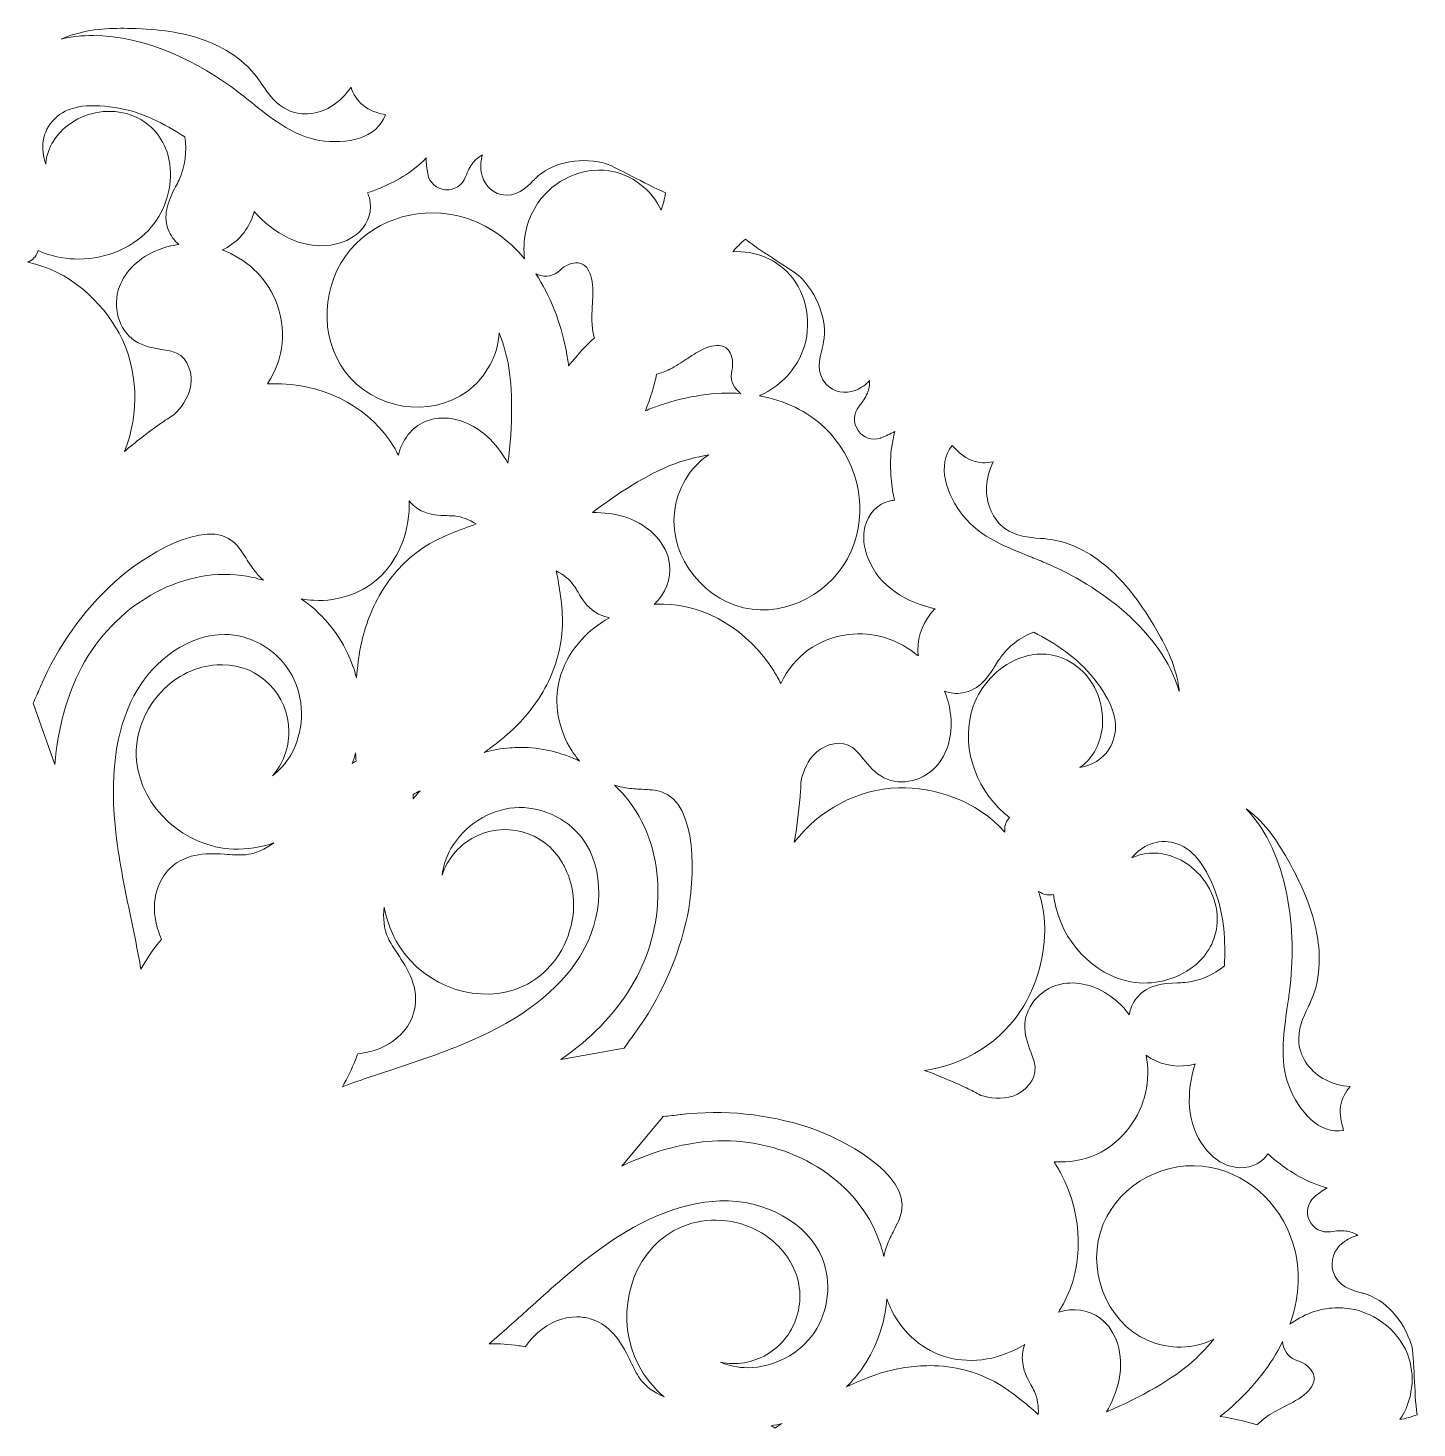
# Model space of a CAD drawing. Header units: inches. Extents: x 0 to 3117, y -2796 to 0.
# Drawn here: x 487.2 to 822.9, y -1559.2 to -1220.9 of the extents above; entities that cross this region are included whole.
import ezdxf

# ---------------------------------------------------------------- set-up
doc = ezdxf.new("R2010")
doc.units = ezdxf.units.IN
doc.header["$MEASUREMENT"] = 0
doc.layers.add('9', color=7, linetype='Continuous')

msp = doc.modelspace()

# ---------------------------------------------------------------- linework, layer by layer
at = {"layer": '9', "lineweight": 0}
for points, knots in [([(568.17, -1239.58), (569.85, -1240.94), (571.69, -1241.42), (573.04, -1241.76), (573.21, -1241.81), (573.4, -1241.86), (573.58, -1241.9), (571.55, -1247.57), (564.18, -1249.1), (557.66, -1248.08), (554.64, -1247.61), (551.58, -1246.33), (548.29, -1244.18), (545.97, -1242.68), (543.67, -1240.86), (541.18, -1238.87), (540.21, -1238.1), (539.23, -1237.32), (538.22, -1236.54), (528.68, -1229.16), (515.46, -1222.72), (502.95, -1222.72), (500.32, -1222.72), (497.72, -1223), (495.19, -1223.62), (495.96, -1223.26), (496.76, -1222.94), (497.59, -1222.67), (502.5, -1221.02), (507.88, -1220.91), (512.02, -1221.01), (519.01, -1221.16), (524.5, -1222), (529.29, -1223.67), (533.31, -1225.06), (538.9, -1227.81), (542.67, -1232.98), (543.04, -1233.48), (543.39, -1234), (543.74, -1234.53), (545.29, -1236.82), (547.05, -1239.43), (550.08, -1240.8), (553.4, -1242.3), (557.56, -1241.84), (560.94, -1239.59), (562.57, -1238.51), (564.02, -1237.03), (565.27, -1235.18), (565.79, -1236.9), (566.79, -1238.45), (568.17, -1239.58)], [0, 0, 0, 0, 1, 1, 1, 2, 2, 2, 3, 3, 3, 4, 4, 4, 5, 5, 5, 6, 6, 6, 7, 7, 7, 8, 8, 8, 9, 9, 9, 10, 10, 10, 11, 11, 11, 12, 12, 12, 13, 13, 13, 14, 14, 14, 15, 15, 15, 16, 16, 16, 17, 17, 17, 17]), ([(487.68, -1277.22), (488.65, -1276.7), (489.33, -1275.78), (489.64, -1274.72), (490.11, -1274.93), (490.59, -1275.12), (491.07, -1275.29), (493.77, -1276.26), (496.59, -1276.75), (499.47, -1276.75), (506.39, -1276.75), (512.98, -1273.82), (517.09, -1268.92), (520.51, -1264.83), (522.19, -1259.05), (521.47, -1253.83), (520.86, -1249.44), (518.7, -1245.88), (515.23, -1243.53), (511.16, -1240.77), (505.57, -1240.28), (500.66, -1242.25), (496.89, -1243.76), (493.8, -1246.68), (492.39, -1250.08), (491.89, -1251.29), (491.59, -1252.54), (491.51, -1253.79), (490.16, -1250.19), (490.47, -1246.03), (493.66, -1242.85), (496.62, -1239.91), (501.25, -1239.05), (508.26, -1240.12), (514.7, -1241.11), (520.15, -1244.05), (525.07, -1247.21), (525.68, -1250.73), (525.21, -1254.39), (523.7, -1257.63), (523.45, -1258.18), (523.16, -1258.73), (522.88, -1259.28), (521.43, -1262.11), (519.62, -1265.63), (521.1, -1269.63), (521.63, -1271.05), (522.53, -1272.28), (523.68, -1273.24), (521.93, -1273.45), (520.2, -1273.89), (518.53, -1274.57), (514.11, -1276.36), (510.75, -1279.57), (509.32, -1283.38), (507.49, -1288.22), (509.09, -1293.86), (513.03, -1296.48), (515.11, -1297.87), (517.42, -1298.24), (519.45, -1298.57), (520.82, -1298.79), (522.11, -1299), (523.12, -1299.47), (525.99, -1300.82), (527.1, -1304.65), (526.51, -1307.59), (525.92, -1310.54), (524.03, -1312.87), (522.46, -1314.37), (521.34, -1315.06), (520.24, -1315.79), (519.2, -1316.52), (516.08, -1318.75), (513.18, -1320.98), (510.5, -1323.24), (514.23, -1314.15), (513.87, -1303.33), (509.2, -1294.65), (505.11, -1287.04), (497.06, -1279.52), (487.2, -1277.51), (487.36, -1277.4), (487.52, -1277.31), (487.68, -1277.22)], [0, 0, 0, 0, 1, 1, 1, 2, 2, 2, 3, 3, 3, 4, 4, 4, 5, 5, 5, 6, 6, 6, 7, 7, 7, 8, 8, 8, 9, 9, 9, 10, 10, 10, 11, 11, 11, 12, 12, 12, 13, 13, 13, 14, 14, 14, 15, 15, 15, 16, 16, 16, 17, 17, 17, 18, 18, 18, 19, 19, 19, 20, 20, 20, 21, 21, 21, 22, 22, 22, 23, 23, 23, 24, 24, 24, 25, 25, 25, 26, 26, 26, 27, 27, 27, 28, 28, 28, 28]), ([(592.97, -1256.84), (593.45, -1255.52), (594.02, -1254.43), (594.69, -1253.53), (595.3, -1252.73), (596.14, -1252.02), (597.05, -1251.54), (596.67, -1252.78), (596.49, -1254.15), (596.71, -1255.64), (597.12, -1258.4), (599.01, -1260.57), (601.53, -1261.17), (605.13, -1262.04), (607.65, -1259.48), (609.31, -1257.79), (609.49, -1257.61), (609.66, -1257.43), (609.84, -1257.26), (613.59, -1253.56), (619.88, -1252.11), (626.23, -1253.47), (627.35, -1253.71), (630.46, -1255.33), (633.2, -1256.76), (635.82, -1258.12), (638.71, -1259.62), (641.31, -1260.72), (641.07, -1262.2), (640.72, -1263.6), (640.24, -1264.93), (637.94, -1259.99), (633.05, -1256.2), (627.56, -1255.42), (621.14, -1254.49), (614.27, -1257.61), (610.46, -1263.16), (607.94, -1266.82), (606.76, -1271.42), (607.14, -1276.11), (607.15, -1276.3), (607.18, -1276.49), (607.22, -1276.68), (603.17, -1271.86), (598.23, -1268.41), (592.66, -1266.72), (582.73, -1263.7), (571.68, -1266.8), (565.17, -1274.45), (558.08, -1282.77), (557.51, -1295.47), (563.86, -1303.99), (570.65, -1313.12), (584.43, -1315.34), (593.33, -1308.73), (597.9, -1305.34), (600.81, -1299.99), (601.09, -1294.55), (602.27, -1297.62), (602.91, -1300.38), (603.21, -1301.88), (604.39, -1307.89), (604.36, -1316.98), (603.2, -1326.09), (601.91, -1323.76), (600.21, -1321.41), (597.99, -1319.45), (594.83, -1316.66), (591.04, -1315.16), (587.53, -1315.16), (586, -1315.16), (584.52, -1315.44), (583.16, -1316.03), (579.94, -1317.41), (577.54, -1320.5), (576.72, -1324.17), (576.38, -1323.47), (576.02, -1322.79), (575.62, -1322.12), (570.28, -1313.17), (559.89, -1307.33), (548.49, -1306.9), (547.36, -1306.85), (546.22, -1306.86), (545.07, -1306.92), (549.18, -1300.59), (549.86, -1293.71), (546.99, -1286.68), (544.64, -1280.93), (539.78, -1276.64), (534.13, -1274.53), (537.49, -1273.09), (540.11, -1270.07), (541.35, -1266.83), (541.55, -1266.32), (541.72, -1265.8), (541.87, -1265.26), (546.6, -1270.59), (553.17, -1274.36), (560.37, -1273.36), (563.18, -1272.97), (565.58, -1271.86), (567.31, -1270.17), (569.55, -1267.98), (570.49, -1264.76), (569.71, -1261.99), (569.59, -1261.55), (569.44, -1261.14), (569.25, -1260.74), (570.24, -1260.42), (571.22, -1260.06), (572.17, -1259.66), (575.6, -1258.21), (579.98, -1256.01), (583.42, -1252.32), (583.46, -1253.59), (583.59, -1254.85), (583.8, -1256.09), (583.81, -1256.11), (583.82, -1256.17), (583.82, -1256.19), (584.23, -1258.31), (585.94, -1259.84), (588.07, -1260.01), (590.27, -1260.18), (592.22, -1258.91), (592.97, -1256.84)], [0, 0, 0, 0, 1, 1, 1, 2, 2, 2, 3, 3, 3, 4, 4, 4, 5, 5, 5, 6, 6, 6, 7, 7, 7, 8, 8, 8, 9, 9, 9, 10, 10, 10, 11, 11, 11, 12, 12, 12, 13, 13, 13, 14, 14, 14, 15, 15, 15, 16, 16, 16, 17, 17, 17, 18, 18, 18, 19, 19, 19, 20, 20, 20, 21, 21, 21, 22, 22, 22, 23, 23, 23, 24, 24, 24, 25, 25, 25, 26, 26, 26, 27, 27, 27, 28, 28, 28, 29, 29, 29, 30, 30, 30, 31, 31, 31, 32, 32, 32, 33, 33, 33, 34, 34, 34, 35, 35, 35, 36, 36, 36, 37, 37, 37, 38, 38, 38, 39, 39, 39, 40, 40, 40, 41, 41, 41, 42, 42, 42, 42]), ([(660.59, -1271.97), (662.83, -1273.69), (665.56, -1275.47), (668.04, -1277.08), (670.64, -1278.77), (673.58, -1280.68), (674.34, -1281.54), (678.69, -1286.42), (680.59, -1292.64), (679.29, -1297.78), (679.23, -1298.02), (679.17, -1298.26), (679.1, -1298.5), (678.49, -1300.8), (677.56, -1304.28), (680.09, -1307), (681.87, -1308.91), (684.67, -1309.48), (687.24, -1308.46), (688.63, -1307.9), (689.71, -1307.06), (690.59, -1306.11), (690.63, -1307.14), (690.44, -1308.23), (690.06, -1309.16), (689.62, -1310.21), (688.98, -1311.24), (688.08, -1312.33), (686.68, -1314.02), (686.58, -1316.38), (687.82, -1318.2), (689.03, -1319.98), (691.2, -1320.7), (693.19, -1320.01), (693.22, -1320.01), (693.28, -1319.98), (693.31, -1319.97), (694.48, -1319.54), (695.62, -1319.03), (696.74, -1318.42), (695.29, -1323.28), (695.6, -1328.22), (696.07, -1331.95), (696.2, -1332.98), (696.38, -1334.01), (696.61, -1335.03), (696.17, -1335.07), (695.74, -1335.14), (695.31, -1335.25), (692.53, -1335.96), (690.25, -1338.39), (689.49, -1341.45), (688.9, -1343.81), (689.16, -1346.46), (690.23, -1349.12), (692.97, -1355.91), (699.49, -1359.78), (706.42, -1361.25), (706.03, -1361.65), (705.67, -1362.06), (705.33, -1362.49), (703.18, -1365.2), (701.9, -1369), (702.34, -1372.66), (697.71, -1368.77), (691.6, -1366.66), (685.5, -1367.48), (678.04, -1368.48), (672.48, -1372.52), (669.11, -1379.28), (668.59, -1378.24), (668.02, -1377.24), (667.42, -1376.27), (661.35, -1366.52), (651.15, -1360.34), (640.81, -1360.15), (640.65, -1360.15), (640.5, -1360.15), (640.34, -1360.15), (639.73, -1360.15), (639.12, -1360.17), (638.51, -1360.21), (641.24, -1357.66), (642.69, -1354.02), (642.26, -1350.5), (641.67, -1345.63), (637.61, -1341.21), (631.92, -1339.24), (629.12, -1338.27), (626.26, -1337.96), (623.61, -1338), (630.84, -1332.43), (638.63, -1327.86), (644.36, -1325.89), (645.8, -1325.4), (648.49, -1324.58), (651.71, -1324.08), (647.19, -1327.04), (644.05, -1332.26), (643.43, -1337.96), (642.22, -1349.05), (651.01, -1359.99), (662.23, -1361.38), (672.7, -1362.66), (683.31, -1355.82), (686.9, -1345.46), (690.19, -1335.94), (687.33, -1324.72), (679.78, -1317.54), (675.54, -1313.51), (670.12, -1310.91), (663.96, -1309.78), (664.14, -1309.72), (664.31, -1309.65), (664.49, -1309.56), (668.69, -1307.55), (672.04, -1304.22), (673.93, -1300.18), (676.78, -1294.08), (676.01, -1286.51), (672.01, -1281.35), (668.59, -1276.93), (662.9, -1274.55), (657.52, -1275.01), (658.42, -1273.93), (659.44, -1272.91), (660.59, -1271.97)], [0, 0, 0, 0, 1, 1, 1, 2, 2, 2, 3, 3, 3, 4, 4, 4, 5, 5, 5, 6, 6, 6, 7, 7, 7, 8, 8, 8, 9, 9, 9, 10, 10, 10, 11, 11, 11, 12, 12, 12, 13, 13, 13, 14, 14, 14, 15, 15, 15, 16, 16, 16, 17, 17, 17, 18, 18, 18, 19, 19, 19, 20, 20, 20, 21, 21, 21, 22, 22, 22, 23, 23, 23, 24, 24, 24, 25, 25, 25, 26, 26, 26, 27, 27, 27, 28, 28, 28, 29, 29, 29, 30, 30, 30, 31, 31, 31, 32, 32, 32, 33, 33, 33, 34, 34, 34, 35, 35, 35, 36, 36, 36, 37, 37, 37, 38, 38, 38, 39, 39, 39, 40, 40, 40, 41, 41, 41, 42, 42, 42, 42]), ([(610.43, -1280.53), (612.3, -1281.24), (614.35, -1280.82), (615.79, -1279.42), (617.04, -1278.2), (618.7, -1277.53), (620.13, -1277.69), (621.1, -1277.79), (621.87, -1278.26), (622.46, -1279.14), (623.31, -1280.4), (623.73, -1282.22), (623.72, -1284.69), (623.72, -1285.62), (623.67, -1286.56), (623.61, -1287.55), (623.52, -1289.12), (623.43, -1290.74), (623.54, -1292.42), (623.61, -1293.62), (623.8, -1294.75), (624.08, -1295.8), (622.07, -1297.63), (619.97, -1299.93), (617.87, -1302.59), (617.71, -1301.34), (617.52, -1300.16), (617.31, -1299.05), (615.89, -1291.84), (613.34, -1285.49), (609.91, -1280.3), (610.08, -1280.38), (610.25, -1280.46), (610.43, -1280.53)], [0, 0, 0, 0, 1, 1, 1, 2, 2, 2, 3, 3, 3, 4, 4, 4, 5, 5, 5, 6, 6, 6, 7, 7, 7, 8, 8, 8, 9, 9, 9, 10, 10, 10, 11, 11, 11, 11]), ([(656.64, -1298.99), (657.47, -1300.14), (657.73, -1301.97), (657.32, -1303.65), (656.84, -1305.61), (657.51, -1307.62), (659.05, -1308.89), (659.2, -1309.02), (659.35, -1309.13), (659.51, -1309.23), (653.35, -1308.83), (646.63, -1309.78), (639.74, -1312.14), (638.68, -1312.5), (637.57, -1312.93), (636.43, -1313.41), (637.65, -1310.25), (638.57, -1307.26), (639.14, -1304.58), (640.18, -1304.31), (641.24, -1303.9), (642.3, -1303.37), (643.8, -1302.62), (645.14, -1301.73), (646.44, -1300.87), (647.27, -1300.33), (648.05, -1299.81), (648.84, -1299.34), (650.96, -1298.1), (652.71, -1297.55), (654.23, -1297.67), (655.28, -1297.75), (656.06, -1298.18), (656.64, -1298.99)], [0, 0, 0, 0, 1, 1, 1, 2, 2, 2, 3, 3, 3, 4, 4, 4, 5, 5, 5, 6, 6, 6, 7, 7, 7, 8, 8, 8, 9, 9, 9, 10, 10, 10, 11, 11, 11, 11]), ([(723.28, -1341.84), (725.97, -1343.8), (729.08, -1344.04), (731.82, -1344.25), (732.45, -1344.29), (733.07, -1344.34), (733.69, -1344.41), (740, -1345.13), (745.15, -1348.64), (748.36, -1351.46), (752.18, -1354.82), (755.65, -1359.2), (759.28, -1365.24), (761.42, -1368.82), (764.02, -1373.58), (765.07, -1378.7), (765.25, -1379.57), (765.37, -1380.43), (765.45, -1381.28), (761.24, -1366.77), (746.3, -1355.72), (732.86, -1350.08), (731.69, -1349.59), (730.52, -1349.12), (729.33, -1348.64), (726.46, -1347.48), (723.74, -1346.38), (721.25, -1345.08), (717.78, -1343.29), (715.17, -1341.25), (713.25, -1338.84), (709.12, -1333.65), (706.74, -1326.44), (710.59, -1321.83), (710.72, -1321.96), (710.86, -1322.11), (710.98, -1322.23), (711.95, -1323.24), (713.27, -1324.61), (715.28, -1325.39), (716.94, -1326.04), (718.77, -1326.14), (720.5, -1325.73), (719.54, -1327.76), (719, -1329.77), (718.89, -1331.73), (718.65, -1335.81), (720.34, -1339.68), (723.28, -1341.84)], [0, 0, 0, 0, 1, 1, 1, 2, 2, 2, 3, 3, 3, 4, 4, 4, 5, 5, 5, 6, 6, 6, 7, 7, 7, 8, 8, 8, 9, 9, 9, 10, 10, 10, 11, 11, 11, 12, 12, 12, 13, 13, 13, 14, 14, 14, 15, 15, 15, 16, 16, 16, 16]), ([(579.35, -1335.19), (580.15, -1336.15), (581.12, -1336.97), (582.26, -1337.56), (584.44, -1338.7), (586.57, -1338.73), (588.45, -1338.76), (589.09, -1338.78), (589.7, -1338.79), (590.26, -1338.84), (592.1, -1339.02), (593.79, -1339.71), (595.48, -1340.77), (593.58, -1341.46), (591.62, -1342.17), (589.6, -1343), (587.56, -1343.88), (585.55, -1344.77), (583.41, -1346.08), (581.18, -1347.5), (579.18, -1349.13), (577.48, -1350.89), (574.19, -1354.28), (571.56, -1358.46), (569.67, -1363.32), (568.83, -1365.47), (568.16, -1367.75), (567.65, -1370.16), (567.65, -1370.16), (567.35, -1371.77), (567.35, -1371.77), (567.34, -1371.81), (567.33, -1371.86), (567.33, -1371.9), (567.33, -1371.9), (567.09, -1373.53), (567.09, -1373.53), (566.95, -1374.59), (566.8, -1375.72), (566.7, -1376.8), (566.66, -1377.19), (566.63, -1377.58), (566.6, -1377.97), (566.07, -1375.93), (565.36, -1373.94), (564.45, -1372.02), (561.92, -1366.67), (558, -1362.15), (553.26, -1358.85), (554.24, -1359.04), (555.24, -1359.17), (556.26, -1359.22), (562.41, -1359.56), (568.52, -1357.31), (572.6, -1353.21), (577.21, -1348.59), (579.52, -1341.93), (579.35, -1335.19)], [0, 0, 0, 0, 1, 1, 1, 2, 2, 2, 3, 3, 3, 4, 4, 4, 5, 5, 5, 6, 6, 6, 7, 7, 7, 8, 8, 8, 9, 9, 9, 10, 10, 10, 11, 11, 11, 12, 12, 12, 13, 13, 13, 14, 14, 14, 15, 15, 15, 16, 16, 16, 17, 17, 17, 18, 18, 18, 19, 19, 19, 19]), ([(500.12, -1375.47), (496.55, -1382.22), (494.42, -1390.05), (493.72, -1398.86), (493.72, -1398.86), (488.45, -1384.09), (488.45, -1384.09), (489.04, -1382.8), (489.59, -1381.52), (490.12, -1380.28), (490.12, -1380.28), (490.23, -1380.03), (490.23, -1380.03), (494.32, -1370.47), (500.52, -1361.74), (508.17, -1354.76), (514.58, -1348.91), (530.08, -1338.89), (537.04, -1345.25), (538.12, -1346.24), (538.99, -1347.61), (539.91, -1349.07), (540.6, -1350.15), (541.31, -1351.26), (542.17, -1352.34), (542.75, -1353.06), (543.39, -1353.74), (544.08, -1354.36), (542.36, -1353.83), (540.58, -1353.44), (538.78, -1353.2), (523.96, -1351.28), (508.06, -1360.44), (500.12, -1375.47)], [0, 0, 0, 0, 1, 1, 1, 2, 2, 2, 3, 3, 3, 4, 4, 4, 5, 5, 5, 6, 6, 6, 7, 7, 7, 8, 8, 8, 9, 9, 9, 10, 10, 10, 11, 11, 11, 11]), ([(615.67, -1378.33), (614.2, -1383.96), (615.33, -1390.43), (618.69, -1395.64), (619.25, -1396.51), (619.86, -1397.32), (620.51, -1398.08), (616.06, -1395.93), (611.13, -1394.77), (606.13, -1394.77), (605.3, -1394.77), (604.46, -1394.81), (603.62, -1394.87), (601.53, -1395.04), (599.46, -1395.41), (597.45, -1395.97), (597.77, -1395.75), (598.08, -1395.52), (598.4, -1395.3), (599.22, -1394.71), (600.04, -1394.08), (601.02, -1393.31), (601.02, -1393.31), (602.29, -1392.3), (602.29, -1392.3), (602.32, -1392.27), (602.36, -1392.24), (602.39, -1392.21), (602.39, -1392.21), (603.66, -1391.11), (603.66, -1391.11), (605.43, -1389.5), (607.05, -1387.76), (608.48, -1385.96), (611.7, -1381.88), (613.96, -1377.48), (615.21, -1372.92), (615.88, -1370.54), (616.28, -1367.98), (616.38, -1365.25), (616.43, -1362.78), (616.2, -1360.58), (615.92, -1358.32), (615.62, -1356.16), (615.26, -1354.1), (614.89, -1352.1), (616.65, -1353.04), (618.09, -1354.18), (619.16, -1355.7), (619.49, -1356.17), (619.8, -1356.69), (620.13, -1357.25), (621.1, -1358.88), (622.19, -1360.72), (624.25, -1362.06), (625.33, -1362.76), (626.52, -1363.19), (627.75, -1363.42), (621.88, -1366.64), (617.33, -1371.99), (615.67, -1378.33)], [0, 0, 0, 0, 1, 1, 1, 2, 2, 2, 3, 3, 3, 4, 4, 4, 5, 5, 5, 6, 6, 6, 7, 7, 7, 8, 8, 8, 9, 9, 9, 10, 10, 10, 11, 11, 11, 12, 12, 12, 13, 13, 13, 14, 14, 14, 15, 15, 15, 16, 16, 16, 17, 17, 17, 18, 18, 18, 19, 19, 19, 20, 20, 20, 20]), ([(550.69, -1396.62), (549.56, -1398.56), (548.05, -1400.27), (546.32, -1401.61), (548.77, -1398.76), (550.26, -1395.04), (550.26, -1390.99), (550.26, -1382.05), (543.06, -1374.78), (534.22, -1374.78), (534.08, -1374.78), (533.94, -1374.78), (533.74, -1374.8), (528.81, -1374.82), (523.98, -1376.87), (520.15, -1380.58), (515.36, -1385.21), (512.86, -1391.71), (513.45, -1397.98), (514.51, -1409.33), (525.02, -1418.91), (536.87, -1419.34), (540.18, -1419.47), (543.49, -1418.92), (546.64, -1417.81), (544.51, -1419.39), (542.22, -1420.5), (539.78, -1420.71), (538.51, -1420.82), (537.01, -1420.72), (535.42, -1420.61), (531.08, -1420.33), (525.69, -1419.97), (521.51, -1424.01), (518.4, -1427.01), (517.07, -1431.89), (518.06, -1436.75), (518.34, -1438.17), (518.81, -1439.6), (519.48, -1441.13), (519.13, -1441.51), (518.8, -1441.91), (518.49, -1442.31), (517.02, -1444.22), (515.68, -1446.23), (514.49, -1448.33), (513.75, -1444.11), (512.89, -1439.94), (512.04, -1435.86), (510.7, -1429.37), (509.31, -1422.66), (508.51, -1416.11), (506.83, -1402.26), (508.27, -1390.89), (512.8, -1382.31), (517.56, -1373.3), (526.31, -1367.47), (534.7, -1367.47), (535.45, -1367.47), (536.21, -1367.52), (536.95, -1367.61), (543.09, -1368.41), (548.79, -1372.6), (551.48, -1378.29), (554.16, -1383.95), (553.85, -1391.14), (550.69, -1396.62)], [0, 0, 0, 0, 1, 1, 1, 2, 2, 2, 3, 3, 3, 4, 4, 4, 5, 5, 5, 6, 6, 6, 7, 7, 7, 8, 8, 8, 9, 9, 9, 10, 10, 10, 11, 11, 11, 12, 12, 12, 13, 13, 13, 14, 14, 14, 15, 15, 15, 16, 16, 16, 17, 17, 17, 18, 18, 18, 19, 19, 19, 20, 20, 20, 21, 21, 21, 22, 22, 22, 22]), ([(710.11, -1386.33), (709.86, -1384.52), (709.37, -1382.79), (708.67, -1381.15), (710.07, -1381.69), (711.59, -1381.86), (713.06, -1381.61), (717.23, -1380.91), (719.34, -1377.56), (721.04, -1374.88), (721.37, -1374.35), (721.7, -1373.83), (722.05, -1373.33), (724.07, -1370.39), (726.97, -1368.15), (730.29, -1366.92), (735.46, -1369.66), (740.7, -1372.95), (744.77, -1378.09), (749.2, -1383.68), (750.77, -1388.17), (749.73, -1392.23), (748.61, -1396.61), (745.19, -1398.96), (741.43, -1399.59), (742.46, -1398.89), (743.38, -1398.01), (744.17, -1396.96), (746.38, -1394.03), (747.34, -1389.86), (746.75, -1385.81), (745.98, -1380.52), (742.76, -1375.88), (738.37, -1373.7), (734.61, -1371.83), (730.48, -1371.72), (726.41, -1373.39), (721.58, -1375.36), (717.46, -1379.72), (715.67, -1384.76), (712.56, -1393.53), (715.67, -1404.2), (723.22, -1410.72), (723.61, -1411.05), (724.01, -1411.38), (724.43, -1411.68), (723.68, -1412.48), (723.22, -1413.54), (723.26, -1414.64), (723.27, -1414.84), (723.27, -1415.03), (723.26, -1415.23), (716.6, -1407.59), (706.13, -1404.3), (697.56, -1404.53), (687.79, -1404.79), (678.34, -1409.88), (672.41, -1417.69), (673.01, -1414.22), (673.47, -1410.57), (673.82, -1406.72), (673.93, -1405.45), (674, -1404.13), (674.03, -1402.79), (674.53, -1400.67), (675.59, -1397.84), (677.82, -1395.85), (680.04, -1393.87), (683.88, -1392.92), (686.47, -1394.76), (687.39, -1395.41), (688.21, -1396.44), (689.08, -1397.52), (690.38, -1399.14), (691.85, -1400.97), (694.08, -1402.1), (698.3, -1404.23), (703.93, -1402.82), (707.17, -1398.79), (709.71, -1395.63), (710.79, -1391.09), (710.11, -1386.33)], [0, 0, 0, 0, 1, 1, 1, 2, 2, 2, 3, 3, 3, 4, 4, 4, 5, 5, 5, 6, 6, 6, 7, 7, 7, 8, 8, 8, 9, 9, 9, 10, 10, 10, 11, 11, 11, 12, 12, 12, 13, 13, 13, 14, 14, 14, 15, 15, 15, 16, 16, 16, 17, 17, 17, 18, 18, 18, 19, 19, 19, 20, 20, 20, 21, 21, 21, 22, 22, 22, 23, 23, 23, 24, 24, 24, 25, 25, 25, 26, 26, 26, 27, 27, 27, 27]), ([(565.58, -1398.62), (565.88, -1397.79), (566.15, -1396.95), (566.39, -1396.1), (566.42, -1396.76), (566.45, -1397.41), (566.49, -1398.06), (566.18, -1398.24), (565.88, -1398.42), (565.58, -1398.62)], [0, 0, 0, 0, 1, 1, 1, 2, 2, 2, 3, 3, 3, 3]), ([(631.64, -1404.53), (632.99, -1404.75), (634.3, -1404.81), (635.57, -1404.87), (637.28, -1404.95), (638.89, -1405.02), (640.28, -1405.47), (649.21, -1408.39), (648.37, -1426.96), (646.56, -1435.49), (644.4, -1445.67), (640.02, -1455.47), (633.87, -1463.82), (633.87, -1463.82), (633.71, -1464.05), (633.71, -1464.05), (632.91, -1465.14), (632.09, -1466.25), (631.29, -1467.41), (631.29, -1467.41), (615.99, -1470.19), (615.99, -1470.19), (623.2, -1465.17), (628.83, -1459.38), (632.83, -1452.89), (641.75, -1438.43), (641.65, -1419.94), (632.59, -1407.93), (631.49, -1406.47), (630.26, -1405.11), (628.95, -1403.86), (629.83, -1404.16), (630.73, -1404.38), (631.64, -1404.53)], [0, 0, 0, 0, 1, 1, 1, 2, 2, 2, 3, 3, 3, 4, 4, 4, 5, 5, 5, 6, 6, 6, 7, 7, 7, 8, 8, 8, 9, 9, 9, 10, 10, 10, 11, 11, 11, 11]), ([(580.27, -1407.18), (580.28, -1406.82), (580.29, -1406.46), (580.28, -1406.11), (580.86, -1405.81), (581.44, -1405.52), (582.02, -1405.22), (581.41, -1405.85), (580.83, -1406.51), (580.27, -1407.18)], [0, 0, 0, 0, 1, 1, 1, 2, 2, 2, 3, 3, 3, 3]), ([(580.54, -1458.44), (581.9, -1452.77), (578.91, -1448.23), (576.49, -1444.56), (575.6, -1443.23), (574.77, -1441.97), (574.23, -1440.8), (573.19, -1438.56), (572.99, -1436.01), (573.28, -1433.34), (573.91, -1436.66), (575.1, -1439.83), (576.85, -1442.67), (583.15, -1452.82), (596.62, -1457.23), (606.88, -1452.48), (612.54, -1449.86), (616.87, -1444.42), (618.44, -1437.92), (619.6, -1433.16), (619.12, -1428.27), (617.11, -1424.14), (616.89, -1423.65), (616.64, -1423.16), (616.38, -1422.71), (611.96, -1414.97), (602.12, -1412.31), (594.47, -1416.77), (591.05, -1418.76), (588.53, -1421.88), (587.29, -1425.62), (587.57, -1423.43), (588.29, -1421.23), (589.43, -1419.22), (592.54, -1413.71), (598.55, -1409.84), (604.74, -1409.35), (610.97, -1408.87), (617.41, -1411.76), (621.15, -1416.73), (626.67, -1424.05), (626.46, -1435.76), (620.63, -1445.21), (615.54, -1453.47), (606.52, -1460.42), (593.81, -1465.86), (587.81, -1468.43), (581.38, -1470.57), (575.11, -1472.65), (571.2, -1473.95), (567.19, -1475.28), (563.2, -1476.75), (564.4, -1474.65), (565.46, -1472.48), (566.36, -1470.24), (566.55, -1469.77), (566.72, -1469.28), (566.88, -1468.78), (568.53, -1468.6), (569.98, -1468.29), (571.34, -1467.83), (576, -1466.27), (579.53, -1462.67), (580.54, -1458.44)], [0, 0, 0, 0, 1, 1, 1, 2, 2, 2, 3, 3, 3, 4, 4, 4, 5, 5, 5, 6, 6, 6, 7, 7, 7, 8, 8, 8, 9, 9, 9, 10, 10, 10, 11, 11, 11, 12, 12, 12, 13, 13, 13, 14, 14, 14, 15, 15, 15, 16, 16, 16, 17, 17, 17, 18, 18, 18, 19, 19, 19, 20, 20, 20, 21, 21, 21, 21]), ([(797.36, -1455.84), (797.11, -1456.41), (796.84, -1456.98), (796.57, -1457.55), (795.37, -1460.05), (794.02, -1462.89), (794.36, -1466.23), (794.74, -1469.88), (797.21, -1473.29), (800.83, -1475.13), (802.57, -1476.01), (804.56, -1476.54), (806.78, -1476.72), (805.56, -1478.03), (804.73, -1479.67), (804.45, -1481.45), (804.12, -1483.6), (804.64, -1485.45), (805.02, -1486.8), (805.06, -1486.97), (805.11, -1487.16), (805.16, -1487.34), (799.27, -1488.4), (794.3, -1482.72), (791.91, -1476.5), (790.81, -1473.62), (790.37, -1470.31), (790.57, -1466.36), (790.69, -1463.56), (791.11, -1460.64), (791.56, -1457.54), (791.74, -1456.28), (791.92, -1455.01), (792.08, -1453.72), (793.97, -1439.15), (791.97, -1420.54), (781.63, -1409.61), (782.33, -1410.1), (783, -1410.64), (783.66, -1411.23), (787.52, -1414.71), (790.3, -1419.36), (792.3, -1423.03), (795.66, -1429.22), (797.68, -1434.45), (798.65, -1439.47), (799.47, -1443.69), (799.9, -1449.95), (797.36, -1455.84)], [0, 0, 0, 0, 1, 1, 1, 2, 2, 2, 3, 3, 3, 4, 4, 4, 5, 5, 5, 6, 6, 6, 7, 7, 7, 8, 8, 8, 9, 9, 9, 10, 10, 10, 11, 11, 11, 12, 12, 12, 13, 13, 13, 14, 14, 14, 15, 15, 15, 16, 16, 16, 16]), ([(753.36, -1459.35), (752.3, -1457.93), (751.06, -1456.63), (749.65, -1455.51), (745.9, -1452.54), (741.47, -1451.21), (737.49, -1451.85), (732.42, -1452.67), (728.39, -1456.89), (728.11, -1461.66), (727.97, -1464.17), (728.8, -1466.37), (729.54, -1468.32), (730.03, -1469.62), (730.49, -1470.85), (730.59, -1471.98), (730.88, -1475.16), (728.14, -1478.05), (725.33, -1479.01), (722.51, -1479.96), (719.56, -1479.47), (717.5, -1478.85), (716.33, -1478.21), (715.16, -1477.61), (714.02, -1477.07), (710.55, -1475.45), (707.18, -1474.03), (703.91, -1472.82), (713.57, -1471.54), (722.66, -1465.81), (727.76, -1457.39), (732.24, -1450), (734.66, -1439.2), (731.44, -1429.55), (731.62, -1429.64), (731.79, -1429.74), (731.95, -1429.84), (732.88, -1430.43), (734.01, -1430.56), (735.07, -1430.3), (735.12, -1430.82), (735.2, -1431.34), (735.29, -1431.85), (737.1, -1441.71), (744.7, -1449.76), (753.77, -1451.42), (758.98, -1452.37), (764.77, -1450.95), (768.88, -1447.71), (772.34, -1444.99), (774.32, -1441.32), (774.6, -1437.1), (774.92, -1432.16), (772.55, -1427.03), (768.41, -1423.71), (765.23, -1421.16), (761.18, -1419.92), (757.56, -1420.39), (756.27, -1420.56), (755.06, -1420.92), (753.94, -1421.47), (756.36, -1418.5), (760.07, -1416.68), (764.39, -1417.89), (768.39, -1419), (771.45, -1422.63), (774.03, -1429.29), (776.4, -1435.43), (776.61, -1441.66), (776.36, -1447.55), (773.65, -1449.84), (770.28, -1451.26), (766.75, -1451.56), (766.15, -1451.62), (765.54, -1451.64), (764.92, -1451.67), (761.77, -1451.81), (757.84, -1451.99), (755.16, -1455.29), (754.21, -1456.45), (753.6, -1457.86), (753.36, -1459.35)], [0, 0, 0, 0, 1, 1, 1, 2, 2, 2, 3, 3, 3, 4, 4, 4, 5, 5, 5, 6, 6, 6, 7, 7, 7, 8, 8, 8, 9, 9, 9, 10, 10, 10, 11, 11, 11, 12, 12, 12, 13, 13, 13, 14, 14, 14, 15, 15, 15, 16, 16, 16, 17, 17, 17, 18, 18, 18, 19, 19, 19, 20, 20, 20, 21, 21, 21, 22, 22, 22, 23, 23, 23, 24, 24, 24, 25, 25, 25, 26, 26, 26, 27, 27, 27, 27]), ([(798.13, -1503.39), (798.11, -1503.4), (798.06, -1503.44), (798.04, -1503.46), (796.44, -1504.87), (795.97, -1507.14), (796.89, -1509.09), (797.83, -1511.08), (799.89, -1512.16), (802.06, -1511.79), (803.44, -1511.55), (804.64, -1511.5), (805.76, -1511.64), (806.74, -1511.77), (807.78, -1512.15), (808.64, -1512.71), (807.39, -1512.99), (806.12, -1513.52), (804.95, -1514.46), (802.8, -1516.2), (801.88, -1518.94), (802.63, -1521.44), (803.69, -1525.02), (807.14, -1525.95), (809.42, -1526.56), (809.66, -1526.63), (809.9, -1526.69), (810.13, -1526.76), (815.18, -1528.19), (819.57, -1532.96), (821.57, -1539.2), (821.93, -1540.3), (822.1, -1543.83), (822.25, -1546.95), (822.39, -1549.93), (822.55, -1553.22), (822.9, -1556.04), (821.52, -1556.57), (820.14, -1556.96), (818.75, -1557.21), (821.84, -1552.72), (822.65, -1546.55), (820.58, -1541.34), (818.15, -1535.26), (812.05, -1530.81), (805.39, -1530.25), (804.89, -1530.2), (804.39, -1530.18), (803.88, -1530.18), (799.97, -1530.18), (796.02, -1531.45), (792.63, -1533.82), (792.47, -1533.93), (792.32, -1534.05), (792.18, -1534.17), (794.29, -1528.22), (794.77, -1522.17), (793.44, -1516.45), (791.06, -1506.25), (782.87, -1498.13), (773.07, -1496.26), (762.39, -1494.22), (751.22, -1500.07), (747.09, -1509.88), (742.66, -1520.39), (747.65, -1533.55), (757.76, -1538.04), (762.96, -1540.35), (769, -1540.21), (773.8, -1537.74), (771.76, -1540.31), (769.71, -1542.25), (768.57, -1543.26), (764.02, -1547.3), (756.21, -1551.82), (747.82, -1555.36), (749.18, -1553.07), (750.33, -1550.41), (750.91, -1547.48), (752.07, -1541.51), (750.31, -1535.75), (746.43, -1532.8), (743.62, -1530.67), (739.78, -1530.11), (736.22, -1531.23), (736.65, -1530.59), (737.06, -1529.92), (737.43, -1529.24), (742.44, -1520.09), (742.24, -1508.08), (736.92, -1497.89), (736.39, -1496.88), (735.81, -1495.89), (735.19, -1494.91), (742.67, -1495.34), (748.9, -1492.49), (753.49, -1486.47), (757.25, -1481.54), (758.5, -1475.14), (757.47, -1469.14), (760.39, -1471.36), (764.29, -1472.14), (767.68, -1471.61), (768.22, -1471.53), (768.76, -1471.42), (769.29, -1471.27), (767.09, -1478.08), (767.14, -1485.72), (771.6, -1491.51), (773.34, -1493.78), (775.49, -1495.33), (777.8, -1495.99), (780.8, -1496.85), (784.03, -1496.07), (786.02, -1494), (786.33, -1493.68), (786.61, -1493.34), (786.86, -1492.97), (787.62, -1493.68), (788.42, -1494.36), (789.24, -1494.99), (792.13, -1497.21), (796.23, -1499.99), (801.17, -1501.16), (800.1, -1501.83), (799.08, -1502.58), (798.13, -1503.39)], [0, 0, 0, 0, 1, 1, 1, 2, 2, 2, 3, 3, 3, 4, 4, 4, 5, 5, 5, 6, 6, 6, 7, 7, 7, 8, 8, 8, 9, 9, 9, 10, 10, 10, 11, 11, 11, 12, 12, 12, 13, 13, 13, 14, 14, 14, 15, 15, 15, 16, 16, 16, 17, 17, 17, 18, 18, 18, 19, 19, 19, 20, 20, 20, 21, 21, 21, 22, 22, 22, 23, 23, 23, 24, 24, 24, 25, 25, 25, 26, 26, 26, 27, 27, 27, 28, 28, 28, 29, 29, 29, 30, 30, 30, 31, 31, 31, 32, 32, 32, 33, 33, 33, 34, 34, 34, 35, 35, 35, 36, 36, 36, 37, 37, 37, 38, 38, 38, 39, 39, 39, 40, 40, 40, 41, 41, 41, 42, 42, 42, 42]), ([(655.41, -1489.83), (654.93, -1489.83), (654.44, -1489.83), (653.95, -1489.85), (646.39, -1490.11), (638.61, -1492.15), (630.7, -1495.94), (630.7, -1495.94), (640.74, -1483.94), (640.74, -1483.94), (642.14, -1483.82), (643.5, -1483.66), (644.84, -1483.51), (644.84, -1483.51), (645.1, -1483.47), (645.1, -1483.47), (655.34, -1482.28), (665.93, -1483.34), (675.73, -1486.54), (683.95, -1489.22), (700.29, -1497.77), (698.32, -1507.04), (698.01, -1508.49), (697.27, -1509.93), (696.48, -1511.47), (695.9, -1512.61), (695.29, -1513.79), (694.81, -1515.07), (694.48, -1515.95), (694.22, -1516.85), (694.03, -1517.77), (693.62, -1515.99), (693.07, -1514.24), (692.37, -1512.55), (686.77, -1499.02), (671.71, -1489.83), (655.41, -1489.83)], [0, 0, 0, 0, 1, 1, 1, 2, 2, 2, 3, 3, 3, 4, 4, 4, 5, 5, 5, 6, 6, 6, 7, 7, 7, 8, 8, 8, 9, 9, 9, 10, 10, 10, 11, 11, 11, 12, 12, 12, 12]), ([(654.44, -1504.37), (665.45, -1504.01), (675.59, -1509.65), (679.11, -1518.15), (681.49, -1523.92), (680.75, -1531), (677.22, -1536.2), (673.74, -1541.34), (667.41, -1544.66), (661.12, -1544.67), (658.82, -1544.66), (656.57, -1544.18), (654.55, -1543.34), (658.38, -1544.12), (662.31, -1543.47), (665.73, -1541.48), (669.44, -1539.32), (672.09, -1535.82), (673.2, -1531.64), (674.31, -1527.46), (673.74, -1523.09), (671.6, -1519.34), (671.34, -1518.88), (671.05, -1518.43), (670.74, -1517.99), (668.21, -1514.16), (664.25, -1511.3), (659.59, -1509.93), (653.23, -1508.06), (646.41, -1509.12), (641.33, -1512.77), (632.13, -1519.37), (629.17, -1533.36), (634.73, -1543.95), (636.28, -1546.91), (638.4, -1549.53), (640.94, -1551.74), (638.51, -1550.66), (636.42, -1549.21), (635.02, -1547.18), (634.28, -1546.11), (633.62, -1544.75), (632.91, -1543.31), (630.99, -1539.37), (628.59, -1534.48), (623.05, -1532.84), (622.02, -1532.53), (620.94, -1532.38), (619.85, -1532.38), (616.57, -1532.38), (613.16, -1533.72), (610.4, -1536.19), (609.33, -1537.15), (608.34, -1538.27), (607.36, -1539.62), (606.86, -1539.51), (606.35, -1539.41), (605.85, -1539.34), (603.48, -1539.01), (601.08, -1538.85), (598.69, -1538.86), (601.94, -1536.09), (605.09, -1533.25), (608.19, -1530.45), (613.07, -1526.04), (618.12, -1521.47), (623.32, -1517.51), (634.34, -1509.11), (644.81, -1504.69), (654.44, -1504.37)], [0, 0, 0, 0, 1, 1, 1, 2, 2, 2, 3, 3, 3, 4, 4, 4, 5, 5, 5, 6, 6, 6, 7, 7, 7, 8, 8, 8, 9, 9, 9, 10, 10, 10, 11, 11, 11, 12, 12, 12, 13, 13, 13, 14, 14, 14, 15, 15, 15, 16, 16, 16, 17, 17, 17, 18, 18, 18, 19, 19, 19, 20, 20, 20, 21, 21, 21, 22, 22, 22, 23, 23, 23, 23]), ([(729.58, -1548.79), (729.89, -1549.36), (730.19, -1549.89), (730.42, -1550.41), (731.19, -1552.11), (731.44, -1553.93), (731.38, -1555.94), (729.84, -1554.62), (728.25, -1553.27), (726.52, -1551.91), (724.75, -1550.56), (722.99, -1549.25), (720.79, -1548.03), (718.46, -1546.8), (716.07, -1545.86), (713.7, -1545.26), (710.94, -1544.53), (708.06, -1544.17), (705.07, -1544.17), (703.14, -1544.17), (701.16, -1544.32), (699.15, -1544.63), (696.88, -1544.97), (694.59, -1545.53), (692.27, -1546.29), (692.27, -1546.29), (690.74, -1546.83), (690.74, -1546.83), (690.7, -1546.84), (690.66, -1546.86), (690.62, -1546.87), (690.62, -1546.87), (689.1, -1547.49), (689.1, -1547.49), (687.97, -1547.95), (687.02, -1548.35), (686.1, -1548.78), (685.75, -1548.94), (685.4, -1549.11), (685.04, -1549.27), (686.53, -1547.79), (687.89, -1546.17), (689.08, -1544.42), (692.4, -1539.53), (694.32, -1533.84), (694.78, -1528.04), (695.1, -1528.99), (695.49, -1529.93), (695.95, -1530.85), (698.74, -1536.39), (703.72, -1540.62), (709.28, -1542.14), (715.54, -1543.87), (722.41, -1542.56), (728.1, -1539.04), (727.68, -1540.22), (727.46, -1541.48), (727.52, -1542.78), (727.63, -1545.25), (728.67, -1547.13), (729.58, -1548.79)], [0, 0, 0, 0, 1, 1, 1, 2, 2, 2, 3, 3, 3, 4, 4, 4, 5, 5, 5, 6, 6, 6, 7, 7, 7, 8, 8, 8, 9, 9, 9, 10, 10, 10, 11, 11, 11, 12, 12, 12, 13, 13, 13, 14, 14, 14, 15, 15, 15, 16, 16, 16, 17, 17, 17, 18, 18, 18, 19, 19, 19, 20, 20, 20, 20]), ([(794.12, -1543.04), (795.76, -1543.52), (797.19, -1544.67), (797.77, -1545.97), (798.17, -1546.88), (798.15, -1547.78), (797.69, -1548.74), (797.04, -1550.12), (795.69, -1551.39), (793.56, -1552.62), (792.77, -1553.08), (791.94, -1553.5), (791.06, -1553.95), (789.67, -1554.66), (788.23, -1555.39), (786.85, -1556.33), (785.86, -1556.99), (784.98, -1557.71), (784.22, -1558.49), (781.65, -1557.65), (778.62, -1556.96), (775.3, -1556.45), (776.28, -1555.69), (777.2, -1554.93), (778.05, -1554.18), (783.52, -1549.34), (787.69, -1543.93), (790.42, -1538.33), (790.43, -1538.52), (790.45, -1538.71), (790.48, -1538.91), (790.81, -1540.9), (792.2, -1542.48), (794.12, -1543.04)], [0, 0, 0, 0, 1, 1, 1, 2, 2, 2, 3, 3, 3, 4, 4, 4, 5, 5, 5, 6, 6, 6, 7, 7, 7, 8, 8, 8, 9, 9, 9, 10, 10, 10, 11, 11, 11, 11]), ([(667.79, -1559.24), (667.48, -1559.05), (667.16, -1558.87), (666.84, -1558.7), (667.72, -1558.55), (668.58, -1558.36), (669.44, -1558.14), (668.89, -1558.5), (668.34, -1558.87), (667.79, -1559.24)], [0, 0, 0, 0, 1, 1, 1, 2, 2, 2, 3, 3, 3, 3])]:
    msp.add_open_spline(points, degree=3, knots=knots, dxfattribs=at)

doc.saveas('drawing.dxf')
